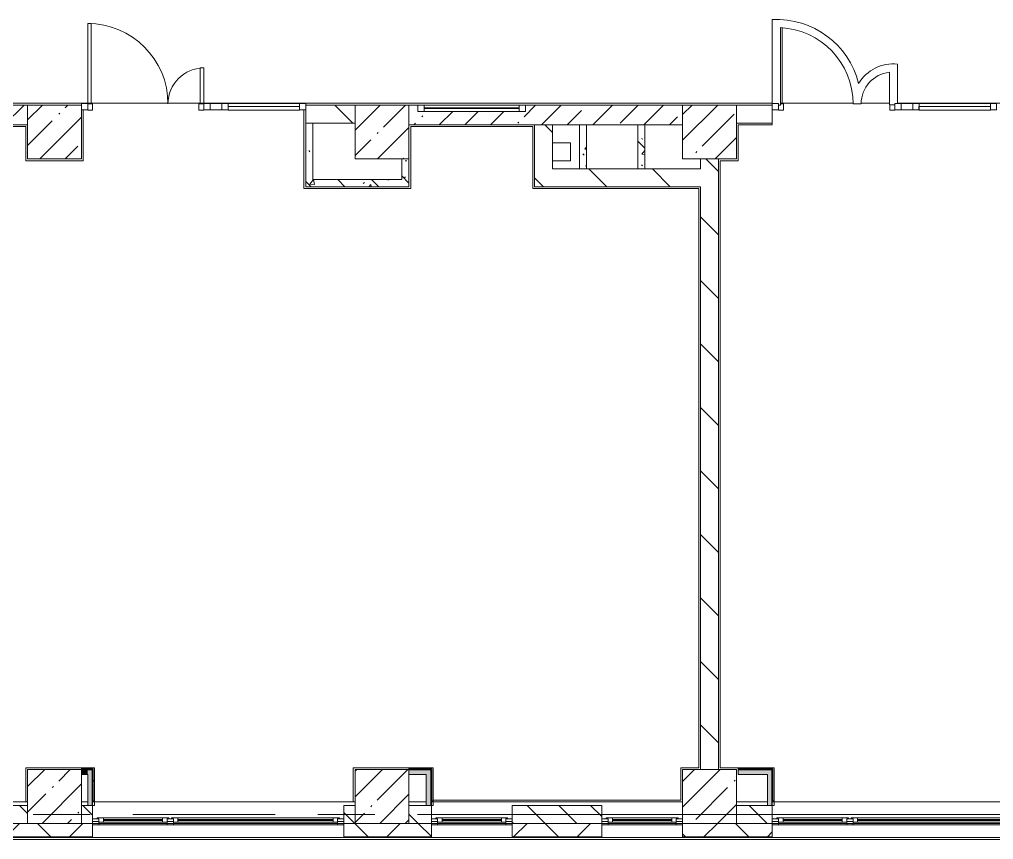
# Model space of a CAD drawing. Header units: millimetres. Extents: x 35144 to 233944, y -8553 to 29000.
# Drawn here: x 128754 to 139609, y -280 to 8853 of the extents above; entities that cross this region are included whole.
import ezdxf

# ---------------------------------------------------------------- set-up
doc = ezdxf.new("R2010")
doc.units = ezdxf.units.MM
doc.linetypes.add('Осевая', pattern=[3175, 635, -476.25, 1587.5, -476.25])
for name, color, linetype, lineweight, true_color in [('A-DETL-GENF-3', 7, 'Continuous', 5, 0xaaaaaa), ('A-DOOR-3', 7, 'Continuous', 5, 0xaaaaaa), ('A-FLOR-1', 7, 'Continuous', 5, 0xaaaaaa), ('I-WALL-29', 7, 'Continuous', 9, 0xe7e7e7), ('I-WALL-30', 7, 'Continuous', 5, 0xe7e7e7), ('I-WALL-33', 7, 'Continuous', 5, 0x787878)]:
    doc.layers.add(name, color=color, linetype=linetype, lineweight=lineweight, true_color=true_color)
for name, color, linetype, lineweight in [('A-GLAZ-2', 7, 'Continuous', 5), ('A-GLAZ-CURT-3', 7, 'Continuous', 5), ('A-GLAZ-CWMG-3', 7, 'Continuous', 5), ('A-WALL', 7, 'Continuous', 9), ('A-WALL-11', 7, 'Continuous', 5), ('I-WALL-32', 7, 'Continuous', 5), ('S-COLS-1', 7, 'Continuous', 5), ('Оси', 7, 'Continuous', 9), ('Оси-2', 7, 'Осевая', 9)]:
    doc.layers.add(name, color=color, linetype=linetype, lineweight=lineweight)
pattern_1 = [(135, (106933.74, 0), (-353.5534, -353.5534), [])]
pattern_2 = [(135, (106933.74, 0), (-176.7767, -176.7767), [])]
pattern_3 = [(135, (106933.74, 0), (-377.171, -377.171), [533.4, -88.9, 17.78, -88.9]), (135, (106933.74, 376.94), (-377.171, -377.171), []), (50, (106933.74, 0), (637.645, -55.787), [66.675, -733.425]), (355, (106933.74, 0), (-123.35, 668.699), [53.34, -586.74]), (100.451, (106986.9, -4.65), (514.299, 612.908), [56.665, -623.315]), (46.184, (106933.74, 177.8), (948.776, -147.15), [100.012, -1100.137]), (96.636, (107012.8, 165.5), (830.91, 865.997), [84.998, -934.973]), (351.184, (106933.7, 177.8), (830.918, 865.988), [80.01, -880.11]), (21, (107022.64, 133.35), (530.651, -357.928), [66.675, -733.425]), (326, (107022.64, 133.35), (216.308, 644.658), [53.34, -586.74]), (71.451, (107066.86, 103.5), (746.96, 286.724), [56.665, -623.315]), (37.5, (106933.74, 0), (10.8105, 295.9426), [16.764, -562.864, 16.764, -578.866, -588.962]), (37.5, (106933.74, 0), (10.8105, 295.9426), [-1175.258, 16.764, -572.198]), (7.5, (106933.74, 0), (233.869, 350.6318), [16.764, -322.834, 16.764, -549.529, -224.472]), (7.5, (106933.74, 0), (233.869, 350.6318), [-905.891, 16.764, -207.708]), (327.5, (106735.5, 0), (474.5678, -20.0513), [16.764, -205.486, 16.764, -676.656, -920.115]), (327.5, (106735.5, 0), (474.5678, -20.0513), [-915.67, 16.764, -903.351]), (317.5, (106646.6, 0), (518.452, 88.9934), [16.764, -272.161, 16.764, -443.738, -653.415]), (317.5, (106646.6, 0), (518.452, 88.9934), [-749.427, 16.764, -636.651])]
pattern_4 = [(45, (106933.74, 0), (-285.123, 285.123), []), (45, (107218.87, 0), (-285.123, 285.123), [504.031, -100.806, 16.764, -84.042])]
pattern_5 = [(45, (106933.74, 0), (-530.33, 530.33), []), (135, (106933.74, 0), (-530.33, -530.33), [])]

# ---------------------------------------------------------------- blocks, each defined once
blk = doc.blocks.new('BSC_Колонна _Прямоугольная - 600х600-23286269-1_5_2_птичка')
at = {"layer": 'S-COLS-1'}
h = blk.add_hatch(dxfattribs=at)
h.set_pattern_fill('FP_92', color=256, style=0, pattern_type=2)
h.set_pattern_definition([(45, (-29509.74, -7600), (-285.123, 285.123), []), (45, (-29224.6, -7600), (-285.123, 285.123), [504.031, -100.806, 16.764, -84.042])])
h.paths.add_polyline_path([(300, -300), (300, 300), (-300, 300), (-300, -300), (119, -300)])
for p, q in [((300, 300), (-300, 300)), ((-300, 300), (-300, -300)), ((300, -300), (300, 300)), ((-300, -300), (300, -300))]:
    blk.add_line(p, q, dxfattribs=at)
blk = doc.blocks.new('BSC_Колонна _Прямоугольная - 600х600-V95-1_5_2_птичка')
at = {"layer": 'S-COLS-1'}
h = blk.add_hatch(dxfattribs=at)
h.set_pattern_fill('FP_93', color=256, style=0, pattern_type=2)
h.set_pattern_definition([(45, (-25860, -200), (-285.123, 285.123), []), (45, (-25574.88, -200), (-285.123, 285.123), [504.031, -100.806, 16.764, -84.042])])
h.paths.add_polyline_path([(300, -300), (300, 300), (-300, 300), (-300, -300), (42, -300)])
for p, q in [((300, 300), (-300, 300)), ((-300, 300), (-300, -300)), ((300, -300), (300, 300)), ((-300, -300), (300, -300))]:
    blk.add_line(p, q, dxfattribs=at)
blk = doc.blocks.new('BSC_Колонна _Прямоугольная - 600х600-V96-1_5_2_птичка')
at = {"layer": 'S-COLS-1'}
h = blk.add_hatch(dxfattribs=at)
h.set_pattern_fill('FP_94', color=256, style=0, pattern_type=2)
h.set_pattern_definition([(45, (-29509.74, -200), (-285.123, 285.123), []), (45, (-29224.6, -200), (-285.123, 285.123), [504.031, -100.806, 16.764, -84.042])])
h.paths.add_polyline_path([(110, -300), (300, -300), (300, 300), (-300, 300), (-300, -300)])
for p, q in [((300, 300), (-300, 300)), ((-300, 300), (-300, -300)), ((300, -300), (300, 300)), ((-300, -300), (300, -300))]:
    blk.add_line(p, q, dxfattribs=at)
blk = doc.blocks.new('BSC_Колонна _Прямоугольная - 600х600-V101-1_5_2_птичка')
at = {"layer": 'S-COLS-1'}
h = blk.add_hatch(dxfattribs=at)
h.set_pattern_fill('FP_102', color=256, style=0, pattern_type=2)
h.set_pattern_definition([(45, (-25860, -7600), (-285.123, 285.123), []), (45, (-25574.88, -7600), (-285.123, 285.123), [504.031, -100.806, 16.764, -84.042])])
h.paths.add_polyline_path([(-111, -300), (300, -300), (300, 300), (-300, 300), (-300, -300)])
for p, q in [((300, 300), (-300, 300)), ((-300, 300), (-300, -300)), ((300, -300), (300, 300)), ((-300, -300), (300, -300))]:
    blk.add_line(p, q, dxfattribs=at)
blk = doc.blocks.new('120_Окно_СКБ_2Ст - 120_Окно_СКБ_2Ст 2800х2500_створка_-22445922-1_5_2_птичка')
at = {"layer": 'A-GLAZ-2'}
for p, q in [((-1400, -127), (-1400, -57)), ((-1400, -57), (-1330, -57)), ((1400, -57), (-1400, -57)), ((-1330, -57), (-1330, -127)), ((500, -87), (-1330, -87)), ((-1330, -87), (-1330, -127)), ((-1280, -137), (-1280, -87)), ((-1280, -107), (450, -107)), ((450, -137), (450, -87)), ((500, -127), (500, -57)), ((500, -57), (570, -57)), ((500, -127), (500, -87)), ((570, -57), (570, -127)), ((1330, -87), (570, -87)), ((570, -87), (570, -127)), ((620, -137), (620, -87)), ((620, -107), (1280, -107)), ((1280, -137), (1280, -87)), ((1330, -127), (1330, -57)), ((1330, -57), (1400, -57)), ((1330, -127), (1330, -87)), ((1400, -57), (1400, -127)), ((-1330, -127), (-1400, -127)), ((-1400, -127), (-1350, -127)), ((-1330, -127), (-1350, -127)), ((-1350, -127), (-1350, -137)), ((-1350, -137), (520, -137)), ((520, -137), (-1350, -137)), ((450, -117), (-1280, -117)), ((570, -127), (500, -127)), ((520, -127), (500, -127)), ((520, -127), (550, -127)), ((520, -137), (520, -127)), ((570, -127), (550, -127)), ((550, -127), (550, -137)), ((550, -137), (1350, -137)), ((1350, -137), (550, -137)), ((1280, -117), (620, -117)), ((1400, -127), (1330, -127)), ((1350, -127), (1330, -127)), ((1350, -127), (1400, -127)), ((1350, -137), (1350, -127))]:
    blk.add_line(p, q, dxfattribs=at)
blk = doc.blocks.new('120_Окно_СКБ_1Ст - 120_Окно_СКБ_1Ст 900х2500_h_-V177-1_5_2_птичка')
at = {"layer": 'A-GLAZ-2'}
for p, q in [((-450, -127), (-450, -57)), ((-450, -57), (-380, -57)), ((450, -57), (-450, -57)), ((-380, -57), (-380, -127)), ((380, -87), (-380, -87)), ((-380, -87), (-380, -127)), ((-330, -137), (-330, -87)), ((-330, -107), (330, -107)), ((330, -137), (330, -87)), ((380, -127), (380, -57)), ((380, -57), (450, -57)), ((380, -127), (380, -87)), ((450, -57), (450, -127)), ((-380, -127), (-450, -127)), ((-450, -127), (-400, -127)), ((-380, -127), (-400, -127)), ((-400, -127), (-400, -137)), ((-400, -137), (400, -137)), ((400, -137), (-400, -137)), ((330, -117), (-330, -117)), ((450, -127), (380, -127)), ((400, -127), (380, -127)), ((400, -127), (450, -127)), ((400, -137), (400, -127))]:
    blk.add_line(p, q, dxfattribs=at)
blk = doc.blocks.new('BSC_Колонна _Прямоугольная - 600х600-V179-1_5_2_птичка')
at = {"layer": 'S-COLS-1'}
h = blk.add_hatch(dxfattribs=at)
h.set_pattern_fill('FP_166', color=256, style=0, pattern_type=2)
h.set_pattern_definition([(45, (-22210, -7600), (-285.123, 285.123), []), (45, (-21924.88, -7600), (-285.123, 285.123), [504.031, -100.806, 16.764, -84.042])])
h.paths.add_polyline_path([(300, -300), (300, 300), (-300, 300), (-300, -300)])
for p, q in [((300, 300), (-300, 300)), ((-300, 300), (-300, -300)), ((300, -300), (300, 300)), ((-300, -300), (300, -300))]:
    blk.add_line(p, q, dxfattribs=at)
blk = doc.blocks.new('BSC_Колонна _Прямоугольная - 600х600-V180-1_5_2_птичка')
at = {"layer": 'S-COLS-1'}
h = blk.add_hatch(dxfattribs=at)
h.set_pattern_fill('FP_167', color=256, style=0, pattern_type=2)
h.set_pattern_definition([(45, (-22210, -200), (-285.123, 285.123), []), (45, (-21924.88, -200), (-285.123, 285.123), [504.031, -100.806, 16.764, -84.042])])
h.paths.add_polyline_path([(300, -300), (300, 300), (-300, 300), (-300, -300), (-26, -300)])
for p, q in [((300, 300), (-300, 300)), ((-300, 300), (-300, -300)), ((300, -300), (300, 300)), ((-300, -300), (300, -300))]:
    blk.add_line(p, q, dxfattribs=at)
blk = doc.blocks.new('Прямоугольный импост - 50 x 70 мм-31700031-1_5_2_птичка')
at = {"layer": 'A-GLAZ-CWMG-3'}
for p, q in [((-70, 35), (0, 35)), ((-70, -35), (-70, 35)), ((0, 35), (0, -35)), ((0, -35), (-70, -35))]:
    blk.add_line(p, q, dxfattribs=at)
blk = doc.blocks.new('Дверь_Витражная_остекление_ - ДВН_ДАО_Главный вход_1200 в свету-31742133-1_5_2_птичка')
at = {"layer": 'A-DETL-GENF-3'}
for p, q in [((-607.5, 925), (-647.5, 925)), ((-647.5, 925), (-647.5, 35)), ((-607.5, 30), (-607.5, 925)), ((647.5, 430), (607.5, 430)), ((607.5, 430), (607.5, 30)), ((647.5, 35), (647.5, 430)), ((-647.5, 30), (-607.5, 30)), ((-592.5, 30), (-647.5, 30)), ((-592.5, -40), (-592.5, 30)), ((592.5, -40), (592.5, 30)), ((592.5, 30), (647.5, 30)), ((607.5, 30), (647.5, 30)), ((-647.5, -40), (-592.5, -40)), ((647.5, -40), (592.5, -40))]:
    blk.add_line(p, q, dxfattribs=at)
at = {"layer": 'A-DOOR-3'}
for p, q in [((-647.5, 925), (-647.5, 35)), ((647.5, 430), (647.5, 35))]:
    blk.add_line(p, q, dxfattribs=at)
for centre, radius, start, end in [((-647.5, 30), 895, 360, 90), ((647.5, 30), 400, 90, 180)]:
    blk.add_arc(centre, radius, start, end, dxfattribs=at)
blk = doc.blocks.new('Системная панель - Стемалит - 40мм-31720939-1_5_2_птичка')
at = {"layer": 'A-GLAZ-CURT-3'}
for p, q in [((65, 35), (-65, 35)), ((-65, 35), (-65, -35)), ((65, -35), (65, 35)), ((-65, -35), (65, -35))]:
    blk.add_line(p, q, dxfattribs=at)
blk = doc.blocks.new('Прямоугольный импост - 50 x 70 мм-31687886-1_5_2_птичка')
at = {"layer": 'A-GLAZ-CWMG-3'}
for p, q in [((-35, 35), (35, 35)), ((-35, -35), (-35, 35)), ((35, 35), (35, -35)), ((35, -35), (-35, -35))]:
    blk.add_line(p, q, dxfattribs=at)
blk = doc.blocks.new('Прямоугольный импост - 50 x 70 мм-31701779-1_5_2_птичка')
at = {"layer": 'A-GLAZ-CWMG-3'}
for p, q in [((0, 35), (-70, 35)), ((-70, 35), (-70, -35)), ((-70, -35), (0, -35)), ((0, -35), (0, -17))]:
    blk.add_line(p, q, dxfattribs=at)
blk = doc.blocks.new('Системная панель - Стекло - 40мм-31720953-1_5_2_птичка')
at = {"layer": 'A-GLAZ-CURT-3'}
for p, q in [((397.5, 0), (-397.5, 0)), ((-397.5, 0), (-397.5, -40)), ((397.5, -40), (397.5, 0)), ((-397.5, -40), (397.5, -40))]:
    blk.add_line(p, q, dxfattribs=at)
blk = doc.blocks.new('Прямоугольный импост - 50 x 70 мм-31702100-1_5_2_птичка')
at = {"layer": 'A-GLAZ-CWMG-3'}
for p, q in [((-35, 35), (35, 35)), ((-35, -35), (-35, 35)), ((35, 35), (35, -35)), ((35, -35), (-35, -35))]:
    blk.add_line(p, q, dxfattribs=at)
blk = doc.blocks.new('Прямоугольный импост - 50 x 70 мм-31720914-1_5_2_птичка')
at = {"layer": 'A-GLAZ-CWMG-3'}
blk.add_line((24940, 7918), (24145, 7918), dxfattribs=at)
blk = doc.blocks.new('Дверь_Витражная_остекление_ - ДВН_ДАО_Главный вход_1200 в свету-V211-1_5_2_птичка')
at = {"layer": 'A-DETL-GENF-3'}
for p, q in [((-607, 30), (-607, 877)), ((-627, 30), (-607, 30)), ((-592, 30), (-627, 30)), ((-592, -40), (-592, 30)), ((592, -40), (592, 20)), ((-647, -40), (-592, -40)), ((647, -40), (592, -40))]:
    blk.add_line(p, q, dxfattribs=at)
blk = doc.blocks.new('Прямоугольный импост - 50 x 70 мм-V212-1_5_2_птичка')
at = {"layer": 'A-GLAZ-CWMG-3'}
for p, q in [((0, 35), (-70, 35)), ((-70, 35), (-70, -35)), ((0, -35), (0, 35)), ((-70, -35), (0, -35))]:
    blk.add_line(p, q, dxfattribs=at)
blk = doc.blocks.new('Системная панель - Стекло - 40мм-V213-1_5_2_птичка')
at = {"layer": 'A-GLAZ-CURT-3'}
h = blk.add_hatch(dxfattribs=at)
h.set_pattern_fill('FP_189', color=256, style=0, pattern_type=2)
h.set_pattern_definition([(45, (-32742.5, -7383), (-1414.21, 1414.21), [1000, -3000]), (45, (-33742.5, -7883), (-1414.21, 1414.21), [3000, -1000]), (45, (-31742.5, -8383), (-1414.21, 1414.21), [1000, -3000])])
h.paths.add_polyline_path([(-335, -40), (398, -35), (398, 0), (-398, 0), (-398, -40)])
for p, q in [((398, 0), (-398, 0)), ((-398, 0), (-398, -40)), ((398, -40), (398, 0)), ((-398, -40), (398, -40))]:
    blk.add_line(p, q, dxfattribs=at)
blk = doc.blocks.new('120_Окно_СКБ_1Ст - 120_Окно_СКБ_1Ст 400х1200 EI30-24228621-1_5_2_птичка')
at = {"layer": 'A-GLAZ-2'}
for p, q in [((-600, 40), (-600, 110)), ((-600, 110), (-530, 110)), ((600, 110), (-600, 110)), ((-530, 110), (-530, 40)), ((530, 40), (530, 110)), ((530, 110), (600, 110)), ((600, 110), (600, 40)), ((-530, 40), (-600, 40)), ((-600, 40), (600, 40)), ((530, 80), (-530, 80)), ((530, 70), (-530, 70)), ((600, 40), (530, 40))]:
    blk.add_line(p, q, dxfattribs=at)

msp = doc.modelspace()

# ---------------------------------------------------------------- hatches: boundary and pattern name
at = {"layer": 'A-WALL-11'}
h = msp.add_hatch(dxfattribs=at)
h.set_pattern_fill('FP_90', color=256, style=0, pattern_type=2)
h.set_pattern_definition(pattern_2)
h.paths.add_polyline_path([(113763.7, -100), (114593.7, -100), (114593.7, 100), (113763.7, 100), (113763.7, -80)])
h.paths.add_polyline_path([(128843.7, -100), (128843.7, 100), (128543.7, 100), (128543.7, -100)])
h.paths.add_polyline_path([(134243.7, -100), (135243.5, -100), (135243.5, 100), (134243.7, 100), (134243.7, -80)])
h.paths.add_polyline_path([(116093.5, -100), (116843.7, -100), (116843.7, 100), (116093.5, 100), (116093.5, -80)])
h.paths.add_polyline_path([(119093.7, -100), (119093.7, 100), (118943.7, 100), (118943.7, -100)])
h.paths.add_polyline_path([(127423.7, -100), (127643.7, -100), (127643.7, 100), (126293.7, 100), (126293.7, -100), (126328.9, -100)])
h.paths.add_polyline_path([(133343.7, -100), (133343.7, 100), (133093.7, 100), (133093.7, -100)])
h.paths.add_polyline_path([(122543.7, -100), (122543.7, 100), (121793.7, 100), (121793.7, -100)])
h.paths.add_polyline_path([(123443.7, -100), (123593.7, -94.4), (123593.7, 100), (123443.7, 100), (123443.7, -80)])
h.paths.add_polyline_path([(129568.7, -100), (129568.7, 100), (129443.7, 100), (129443.7, -100)])
h.paths.add_polyline_path([(132368.7, -100), (132493.7, -100), (132493.7, 100), (132368.7, 100), (132368.7, -80)])
h = msp.add_hatch(dxfattribs=at)
h.set_pattern_fill('FP_90', color=256, style=0, pattern_type=2)
h.set_pattern_definition(pattern_2)
h.paths.add_polyline_path([(136743.5, -100), (137143.7, -100), (137143.7, 100), (136743.5, 100), (136743.5, -80)])
h = msp.add_hatch(dxfattribs=at)
h.set_pattern_fill('FP_98', color=256, style=0, pattern_type=2)
h.set_pattern_definition([(45, (106933.74, 0), (-353.5534, 353.5534), []), (135, (106933.74, 0), (-353.5534, -353.5534), [])])
h.paths.add_polyline_path([(145324.7, -250), (145324.7, -100), (144923.7, -100), (144923.7, -250)])
h.paths.add_polyline_path([(140803.7, -250), (140803.7, -100), (139943.7, -100), (139943.7, -250)])
h.paths.add_polyline_path([(137143.7, -250), (137143.7, -100), (136143.5, -100), (136143.5, -250), (136553.2, -250)])
h.paths.add_polyline_path([(142903.7, -250), (144023.7, -250), (144023.7, -100), (142903.7, -100), (142903.7, -190.3)])
h.paths.add_polyline_path([(134243.7, -250), (135243.5, -250), (135243.5, -100), (134243.7, -100), (134243.7, -211.8)])
h.paths.add_polyline_path([(128543.7, -250), (129568.7, -250), (129568.7, -100), (128543.7, -100), (128543.7, -226)])
h.paths.add_polyline_path([(126328.9, -250), (127643.7, -250), (127643.7, -100), (126293.7, -100), (126293.7, -250)])
h.paths.add_polyline_path([(124193.7, -250), (124193.7, -100), (123443.7, -100), (123443.7, -250), (123540.5, -250)])
h.paths.add_polyline_path([(122543.7, -250), (122543.7, -100), (121793.7, -100), (121793.7, -250)])
h.paths.add_polyline_path([(133343.7, -250), (133343.7, -100), (132368.7, -100), (132368.7, -250), (132835.3, -250)])
h.paths.add_polyline_path([(118943.7, -250), (119693.7, -248), (119693.7, -100), (118943.7, -100), (118943.7, -249.9)])
h.paths.add_polyline_path([(116843.7, -250), (116843.7, -100), (116093.5, -100), (116093.5, -250), (116104.7, -250)])
h.paths.add_polyline_path([(115193.5, -250), (115193.5, -100), (113763.7, -100), (113763.7, -250), (115175.2, -250)])
h.paths.add_polyline_path([(110663.7, -250), (110663.7, -100), (106673.7, -100), (106673.7, -250), (110527.9, -250)])
at = {"layer": 'I-WALL-29'}
for points in [[(129563.7, 100), (129563.7, 495), (129513.7, 495), (129513.7, 100)], [(133337.2, 100), (133337.2, 495), (133287.2, 495), (133287.2, 100)], [(137088.7, 100), (137138.7, 100), (137138.7, 495), (137088.7, 495), (137088.7, 115.8)]]:
    msp.add_hatch(color=256, dxfattribs=at).paths.add_polyline_path(points)
at = {"layer": 'I-WALL-30'}
for points in [[(129463.7, 445), (129513.7, 445), (129513.7, 495), (129443.7, 495), (129443.7, 445)], [(133113.7, 445), (133287.2, 445), (133287.2, 495), (133093.7, 495), (133093.7, 445)], [(137088.7, 445), (137088.7, 495), (136763.5, 495), (136763.5, 445)]]:
    msp.add_hatch(color=256, dxfattribs=at).paths.add_polyline_path(points)
at = {"layer": 'I-WALL-32'}
h = msp.add_hatch(dxfattribs=at)
h.set_pattern_fill('FP_91', color=256, style=0, pattern_type=2)
h.set_pattern_definition(pattern_4)
h.paths.add_polyline_path([(126974, 7680), (128843.7, 7680), (128843.7, 7900), (125418.7, 7900), (125418.7, 7680), (126328.9, 7680)])
h.paths.add_polyline_path([(124193.7, 7680), (124468.7, 7680), (124468.7, 7900), (124193.7, 7900), (124193.7, 7841.3)])
h = msp.add_hatch(dxfattribs=at)
h.set_pattern_fill('FP_97', color=256, style=0, pattern_type=2)
h.set_pattern_definition(pattern_1)
h.paths.add_polyline_path([(132023.7, 7700), (132493.7, 7700), (132493.7, 7900), (131943.7, 7900), (131943.7, 7700)])
h = msp.add_hatch(dxfattribs=at)
h.set_pattern_fill('FP_91', color=256, style=0, pattern_type=2)
h.set_pattern_definition(pattern_4)
h.paths.add_polyline_path([(133093.7, 7680), (136143.5, 7680), (136143.5, 7900), (134393.7, 7898.6), (134393.7, 7830), (133193.7, 7830), (133193.7, 7900), (133093.7, 7900)])
h = msp.add_hatch(dxfattribs=at)
h.set_pattern_fill('FP_97', color=256, style=0, pattern_type=2)
h.set_pattern_definition(pattern_1)
h.paths.add_polyline_path([(136743.5, 7700), (137143.7, 7700), (137143.7, 7900), (136743.5, 7900), (136743.5, 7754.5)])
h.paths.add_polyline_path([(139925.1, 7700), (139943.7, 7700), (139943.7, 7900), (139643.7, 7900), (139643.7, 7700), (139925.1, 7700)])
h = msp.add_hatch(dxfattribs=at)
h.set_pattern_fill('FP_97', color=256, style=0, pattern_type=2)
h.set_pattern_definition(pattern_1)
h.paths.add_polyline_path([(134493.7, 7190), (134693.7, 7190), (134693.5, 7680), (134493.7, 7680), (134493.7, 7220.5)])
h = msp.add_hatch(dxfattribs=at)
h.set_pattern_fill('FP_97', color=256, style=0, pattern_type=2)
h.set_pattern_definition(pattern_1)
h.paths.add_polyline_path([(136533, 500), (136543.5, 500), (136543.5, 7300), (136343.5, 7300), (136343.5, 500)])
h = msp.add_hatch(dxfattribs=at)
h.set_pattern_fill('FP_97', color=256, style=0, pattern_type=2)
h.set_pattern_definition(pattern_1)
h.paths.add_polyline_path([(136323.5, 6990), (136343.5, 6990), (136343.5, 7190), (134493.7, 7190), (134493.7, 6990), (136123.5, 6990)])
h = msp.add_hatch(dxfattribs=at)
h.set_pattern_fill('FP_188', color=256, style=0, pattern_type=2)
h.set_pattern_definition(pattern_5)
h.paths.add_polyline_path([(129563.7, 100), (129568.7, 100), (129568.7, 150), (129576.2, 150), (129576.2, 507.5), (129563.7, 507.5), (129563.7, 120)])
h = msp.add_hatch(dxfattribs=at)
h.set_pattern_fill('FP_188', color=256, style=0, pattern_type=2)
h.set_pattern_definition(pattern_5)
h.paths.add_polyline_path([(129588.7, 150), (129588.7, 520), (129576.2, 520), (129576.2, 150)])
h = msp.add_hatch(dxfattribs=at)
h.set_pattern_fill('FP_188', color=256, style=0, pattern_type=2)
h.set_pattern_definition(pattern_5)
h.paths.add_polyline_path([(133337.2, 100), (133343.7, 100), (133343.7, 150), (133349.7, 150), (133349.7, 507.5), (133337.2, 507.5), (133337.2, 120)])
h = msp.add_hatch(dxfattribs=at)
h.set_pattern_fill('FP_188', color=256, style=0, pattern_type=2)
h.set_pattern_definition(pattern_5)
h.paths.add_polyline_path([(137151.2, 507.5), (137151.2, 520), (136763.5, 520), (136763.5, 507.5), (137138.7, 507.5)])
h = msp.add_hatch(dxfattribs=at)
h.set_pattern_fill('FP_188', color=256, style=0, pattern_type=2)
h.set_pattern_definition(pattern_5)
h.paths.add_polyline_path([(137088.7, 495), (137138.7, 495), (137138.3, 507.5), (136763.5, 507.5), (136763.5, 495)])
h = msp.add_hatch(dxfattribs=at)
h.set_pattern_fill('FP_188', color=256, style=0, pattern_type=2)
h.set_pattern_definition(pattern_5)
h.paths.add_polyline_path([(137138.7, 100), (137143.7, 100), (137143.7, 150), (137151.2, 150), (137151.2, 507.5), (137138.7, 507.5), (137138.7, 114.6)])
h = msp.add_hatch(dxfattribs=at)
h.set_pattern_fill('FP_188', color=256, style=0, pattern_type=2)
h.set_pattern_definition(pattern_5)
h.paths.add_polyline_path([(137163.7, 150), (137163.7, 520), (137151.2, 520), (137151.2, 150)])
at = {"layer": 'I-WALL-33'}
h = msp.add_hatch(dxfattribs=at)
h.set_pattern_fill('FP_111', color=256, style=0, pattern_type=2)
h.set_pattern_definition(pattern_3)
h.paths.add_polyline_path([(131943.7, 7070), (132023.7, 7070), (132023.7, 7700), (131943.7, 7700), (131943.7, 7278.6)])
h = msp.add_hatch(dxfattribs=at)
h.set_pattern_fill('FP_111', color=256, style=0, pattern_type=2)
h.set_pattern_definition(pattern_3)
h.paths.add_polyline_path([(135028.7, 7190), (135073.7, 7190), (135073.7, 7680), (134993.7, 7680), (134993.7, 7190)])
h = msp.add_hatch(dxfattribs=at)
h.set_pattern_fill('FP_111', color=256, style=0, pattern_type=2)
h.set_pattern_definition(pattern_3)
h.paths.add_polyline_path([(135723.7, 7190), (135723.7, 7680), (135643.7, 7680), (135643.7, 7190)])
h = msp.add_hatch(dxfattribs=at)
h.set_pattern_fill('FP_111', color=256, style=0, pattern_type=2)
h.set_pattern_definition(pattern_3)
h.paths.add_polyline_path([(133013.7, 6990), (133093.7, 6990), (133093.7, 7300), (133013.7, 7296.7), (133013.7, 7070)])
h = msp.add_hatch(dxfattribs=at)
h.set_pattern_fill('FP_111', color=256, style=0, pattern_type=2)
h.set_pattern_definition(pattern_3)
h.paths.add_polyline_path([(132473.7, 6990), (133013.7, 6990), (133013.7, 7070), (131943.7, 7070), (131943.7, 6990)])

# ---------------------------------------------------------------- linework, layer by layer
at = {"layer": 'A-FLOR-1'}
for p, q in [((137143.7, 8851.7), (137143.7, 7918)), ((137233.7, 7900), (137233.7, 8762.1)), ((138448.7, 8265.7), (138448.7, 7903)), ((138538.7, 7918), (138538.7, 8355.2)), ((127144, 7920), (137143.7, 7920)), ((129463.7, 7848), (129463.7, 7280)), ((131923.7, 6971), (131923.7, 7848)), ((137213.7, 7900), (137233.7, 7900)), ((138043.3, 7920), (137233.7, 7920)), ((138043.7, 7913), (138133.7, 7913)), ((138448.7, 7920), (138134.4, 7920)), ((138448.7, 7903), (138508.7, 7903)), ((138538.7, 7920), (145428.7, 7920)), ((128823.7, 7660), (127663.7, 7660)), ((128823.7, 7280), (128823.7, 7660)), ((134473.7, 7660), (133113.7, 7660)), ((133113.7, 7660), (133113.7, 6971)), ((134473.7, 6970), (134473.7, 7660)), ((137143.7, 7680), (136763.5, 7680)), ((136763.5, 7680), (136763.5, 7280)), ((137143.7, 7700), (137143.7, 7680)), ((134693.7, 7480), (134893.5, 7480)), ((134893.5, 7480), (134893.5, 7280)), ((129463.7, 7280), (128823.7, 7280)), ((134893.5, 7280), (134693.7, 7280)), ((136562.5, 7280), (136562.5, 520)), ((136763.5, 7280), (136562.5, 7280)), ((133113.7, 6971), (131923.7, 6971)), ((136323.5, 6970), (134473.7, 6970)), ((136323.5, 520), (136323.5, 6970)), ((128823.7, 140), (128823.7, 520)), ((128823.7, 520), (129443.7, 520)), ((132473.7, 140), (132473.7, 520)), ((132473.7, 520), (133093.7, 520)), ((136123.5, 160), (136123.5, 520)), ((136123.5, 520), (136323.5, 520)), ((136562.5, 520), (136763.5, 520)), ((133362.2, 160), (136123.5, 160))]:
    msp.add_line(p, q, dxfattribs=at)
for centre, radius, start, end in [((137193.7, 7913), 940, 13.96903, 93.04909), ((137193.7, 7913), 850, 360, 87.30273), ((138488.7, 7913), 445, 83.54865, 149.34163), ((138488.7, 7913), 355, 96.4696, 180)]:
    msp.add_arc(centre, radius, start, end, dxfattribs=at)
at = {"layer": 'A-WALL'}
for p, q in [((132023.7, 7700), (131943.7, 7700)), ((134693.7, 7680), (134493.7, 7680)), ((135073.7, 7680), (134993.7, 7680)), ((135723.7, 7680), (135643.7, 7680)), ((134993.7, 7190), (135073.7, 7190)), ((135643.7, 7190), (135723.7, 7190)), ((129576.2, 507.5), (129443.7, 507.5)), ((129563.7, 495), (129443.7, 495)), ((129563.7, 100), (129563.7, 495)), ((129576.2, 150), (129576.2, 507.5)), ((133349.7, 507.5), (133093.7, 507.5)), ((133337.2, 495), (133093.7, 495)), ((133337.2, 100), (133337.2, 495)), ((133349.7, 150), (133349.7, 507.5)), ((137151.2, 507.5), (136763.5, 507.5)), ((137138.7, 495), (136763.5, 495)), ((137138.7, 100), (137138.7, 495)), ((137151.2, 150), (137151.2, 507.5)), ((128843.7, -100), (128543.7, -100)), ((129568.7, -100), (129443.7, -100)), ((132493.7, -100), (132368.7, -100)), ((133343.7, -100), (133093.7, -100)), ((135243.5, -100), (134243.7, -100)), ((137143.7, -100), (136743.5, -100)), ((128543.7, -250), (129568.7, -250)), ((128543.7, -253), (129568.7, -253)), ((132368.7, -250), (133343.7, -250)), ((132368.7, -253), (133343.7, -253)), ((134243.7, -250), (135243.5, -250)), ((134243.7, -253), (135243.5, -253)), ((136143.5, -250), (137143.7, -250)), ((136143.5, -253), (137143.7, -253))]:
    msp.add_line(p, q, dxfattribs=at)
at = {"layer": 'A-WALL-11'}
for p, q in [((128843.7, 100), (128543.7, 100)), ((129513.7, 100), (129443.7, 100)), ((129568.7, -258), (129568.7, 100)), ((132493.7, 100), (132368.7, 100)), ((132368.7, 100), (132368.7, -258)), ((133287.2, 100), (133093.7, 100)), ((133343.7, -258), (133343.7, 100)), ((135243.5, 100), (134243.7, 100)), ((134243.7, 100), (134243.7, -258)), ((135243.5, -258), (135243.5, 100)), ((137088.7, 100), (136743.5, 100)), ((137143.7, -258), (137143.7, 100)), ((129568.7, -100), (132368.7, -100)), ((133343.7, -100), (134243.7, -100)), ((135243.5, -100), (136143.5, -100)), ((136143.5, -100), (136143.5, -258)), ((137143.7, -100), (139943.7, -100)), ((179213.7, -280), (106643.7, -280)), ((128543.7, -258), (140803.7, -258))]:
    msp.add_line(p, q, dxfattribs=at)
at = {"layer": 'I-WALL-32'}
for p, q in [((128843.7, 7900), (125448.7, 7900)), ((132493.7, 7900), (131943.7, 7900)), ((131943.7, 7900), (131943.7, 6990)), ((133193.7, 7900), (133093.7, 7900)), ((136143.5, 7900), (134393.7, 7900)), ((137143.7, 7900), (136743.5, 7900)), ((137143.7, 7700), (137143.7, 7900)), ((127643.7, 7680), (128843.7, 7680)), ((132023.7, 7700), (132493.7, 7700)), ((132023.7, 7070), (132023.7, 7700)), ((133093.7, 7680), (134493.7, 7680)), ((134493.7, 7680), (134493.7, 6990)), ((134693.7, 7680), (134993.7, 7680)), ((134693.7, 7190), (134693.7, 7680)), ((134993.7, 7680), (134993.7, 7190)), ((135073.7, 7190), (135073.7, 7680)), ((135073.7, 7680), (135643.7, 7680)), ((135643.7, 7680), (135643.7, 7190)), ((135723.7, 7680), (136143.5, 7680)), ((135723.7, 7190), (135723.7, 7680)), ((136743.5, 7700), (137143.7, 7700)), ((133013.7, 7300), (133013.7, 7070)), ((133093.7, 6990), (133093.7, 7300)), ((136343.5, 7300), (136343.5, 7190)), ((136543.5, 500), (136543.5, 7300)), ((134993.7, 7190), (134693.7, 7190)), ((135643.7, 7190), (135073.7, 7190)), ((136343.5, 7190), (135723.7, 7190)), ((133013.7, 7070), (132023.7, 7070)), ((131943.7, 6990), (133093.7, 6990)), ((134493.7, 6990), (136343.5, 6990)), ((136343.5, 6990), (136343.5, 500)), ((129588.7, 520), (129443.7, 520)), ((129443.7, 520), (129443.7, 500)), ((129443.7, 445), (129513.7, 445)), ((129513.7, 445), (129513.7, 100)), ((129588.7, 100), (129588.7, 520)), ((133362.2, 520), (133093.7, 520)), ((133093.7, 520), (133093.7, 500)), ((133093.7, 445), (133287.2, 445)), ((133287.2, 445), (133287.2, 100)), ((133362.2, 100), (133362.2, 520)), ((137163.7, 520), (136763.5, 520)), ((136763.5, 520), (136763.5, 445)), ((136763.5, 445), (137088.7, 445)), ((137088.7, 445), (137088.7, 100)), ((137163.7, 100), (137163.7, 520)), ((127643.7, 140), (128843.7, 140)), ((129443.7, 140), (129513.7, 140)), ((129567.7, 140), (132493.7, 140)), ((129568.7, 100), (129568.7, 150)), ((129568.7, 150), (129588.7, 150)), ((133093.7, 140), (133287.2, 140)), ((133343.7, 100), (133343.7, 150)), ((133343.7, 150), (133362.2, 150)), ((133343.7, 140), (136143.5, 140)), ((136743.5, 140), (137088.7, 140)), ((137142.7, 140), (139943.7, 140)), ((137143.7, 100), (137143.7, 150)), ((137143.7, 150), (137163.7, 150)), ((129513.7, 100), (129588.7, 100)), ((133287.2, 100), (133362.2, 100)), ((137088.7, 100), (137163.7, 100)), ((129638.7, -80), (129568.7, -80)), ((130468.7, -80), (130398.7, -80)), ((132368.7, -80), (132298.7, -80)), ((133413.7, -80), (133343.7, -80)), ((134243.7, -80), (134173.7, -80)), ((135313.5, -80), (135243.5, -80)), ((136143.5, -80), (136073.5, -80)), ((137213.7, -80), (137143.7, -80)), ((138043.7, -80), (137973.7, -80))]:
    msp.add_line(p, q, dxfattribs=at)
at = {"layer": 'Оси'}
msp.add_line((133193.7, 0), (145693.7, 0), dxfattribs=at)
at = {"layer": 'Оси-2'}
msp.add_line((116205, 0), (133193.7, 0), dxfattribs=at)

# ---------------------------------------------------------------- block references
at = {"layer": 'A-DOOR-3'}
for name, p in [('Дверь_Витражная_остекление_ - ДВН_ДАО_Главный вход_1200 в свету-31742133-1_5_2_птичка', (130161.2, 7883)), ('Дверь_Витражная_остекление_ - ДВН_ДАО_Главный вход_1200 в свету-V211-1_5_2_птичка', (137861.2, 7883))]:
    msp.add_blockref(name, p, dxfattribs=at)
at = {"layer": 'A-GLAZ-2'}
msp.add_blockref('120_Окно_СКБ_1Ст - 120_Окно_СКБ_1Ст 400х1200 EI30-24228621-1_5_2_птичка', (133793.7, 7790), dxfattribs=at)
at = {"layer": 'A-GLAZ-2', "rotation": 180}
for name, p in [('120_Окно_СКБ_2Ст - 120_Окно_СКБ_2Ст 2800х2500_створка_-22445922-1_5_2_птичка', (130968.7, -175)), ('120_Окно_СКБ_1Ст - 120_Окно_СКБ_1Ст 900х2500_h_-V177-1_5_2_птичка', (133793.7, -175)), ('120_Окно_СКБ_1Ст - 120_Окно_СКБ_1Ст 900х2500_h_-V177-1_5_2_птичка', (135693.5, -175)), ('120_Окно_СКБ_2Ст - 120_Окно_СКБ_2Ст 2800х2500_створка_-22445922-1_5_2_птичка', (138543.7, -175))]:
    msp.add_blockref(name, p, dxfattribs=at)
at = {"layer": 'A-GLAZ-CURT-3'}
for name, p in [('Системная панель - Стемалит - 40мм-31720939-1_5_2_птичка', (130943.7, 7883)), ('Системная панель - Стекло - 40мм-31720953-1_5_2_птичка', (131476.2, 7883)), ('Системная панель - Стемалит - 40мм-31720939-1_5_2_птичка', (138643.7, 7883)), ('Системная панель - Стекло - 40мм-V213-1_5_2_птичка', (139176.2, 7883))]:
    msp.add_blockref(name, p, dxfattribs=at)
at = {"layer": 'A-GLAZ-CWMG-3', "rotation": 180}
for name, p in [('Прямоугольный импост - 50 x 70 мм-31701779-1_5_2_птичка', (129443.7, 7883)), ('Прямоугольный импост - 50 x 70 мм-V212-1_5_2_птичка', (137143.7, 7883))]:
    msp.add_blockref(name, p, dxfattribs=at)
at = {"layer": 'A-GLAZ-CWMG-3', "extrusion": (0, 0, -1), "rotation": 180}
for name, p in [('Прямоугольный импост - 50 x 70 мм-31687886-1_5_2_птичка', (-130843.7, 7883)), ('Прямоугольный импост - 50 x 70 мм-31702100-1_5_2_птичка', (-131043.7, 7883)), ('Прямоугольный импост - 50 x 70 мм-31700031-1_5_2_птичка', (-131943.7, 7883)), ('Прямоугольный импост - 50 x 70 мм-31687886-1_5_2_птичка', (-138543.7, 7883)), ('Прямоугольный импост - 50 x 70 мм-31702100-1_5_2_птичка', (-138743.7, 7883)), ('Прямоугольный импост - 50 x 70 мм-31700031-1_5_2_птичка', (-139643.7, 7883))]:
    msp.add_blockref(name, p, dxfattribs=at)
at = {"layer": 'A-GLAZ-CWMG-3'}
for p in [(106933.7, 0), (114633.7, 0)]:
    msp.add_blockref('Прямоугольный импост - 50 x 70 мм-31720914-1_5_2_птичка', p, dxfattribs=at)
at = {"layer": 'S-COLS-1'}
for name, p in [('BSC_Колонна _Прямоугольная - 600х600-V179-1_5_2_птичка', (129143.7, 7600)), ('BSC_Колонна _Прямоугольная - 600х600-V101-1_5_2_птичка', (132793.7, 7600)), ('BSC_Колонна _Прямоугольная - 600х600-23286269-1_5_2_птичка', (136443.5, 7600)), ('BSC_Колонна _Прямоугольная - 600х600-V180-1_5_2_птичка', (129143.7, 200)), ('BSC_Колонна _Прямоугольная - 600х600-V95-1_5_2_птичка', (132793.7, 200)), ('BSC_Колонна _Прямоугольная - 600х600-V96-1_5_2_птичка', (136443.5, 200))]:
    msp.add_blockref(name, p, dxfattribs=at)

doc.saveas('drawing.dxf')
